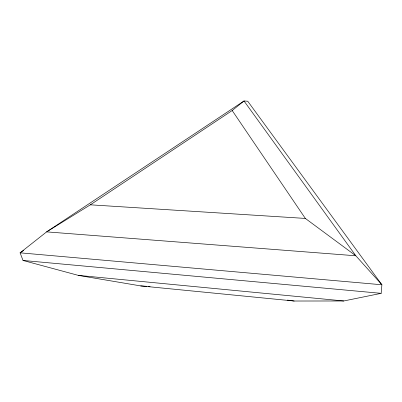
<?xml version="1.0" encoding="UTF-8"?>
<svg xmlns="http://www.w3.org/2000/svg" width="402" height="402" viewBox="0 0 402 402"><rect width="100%" height="100%" fill="white"/><g stroke="black" fill="none" stroke-linecap="round" stroke-linejoin="round"><path stroke-width="0.6" d="M381.156 293.339L381.9 284.772L247.748 101.234L244.019 100.977L46.627 231.869L20.1 252.828L23.014 260.456L78.365 275.39L140.71 285.917L294.179 301.023L343.755 300.972L381.156 293.339L23.014 260.456M232.19 110.525L305.339 218.427L355.84 255.783L46.627 231.869L90.36 204.819L232.19 110.525L244.019 100.977L355.84 255.783L381.9 284.772L20.1 252.828L23.753 250.391M90.36 204.819L305.339 218.427M140.71 285.917L146.961 286.33M148.212 286.415L150.087 286.536M78.365 275.39L343.755 300.972M287.39 300.103L294.179 301.023"/></g></svg>
